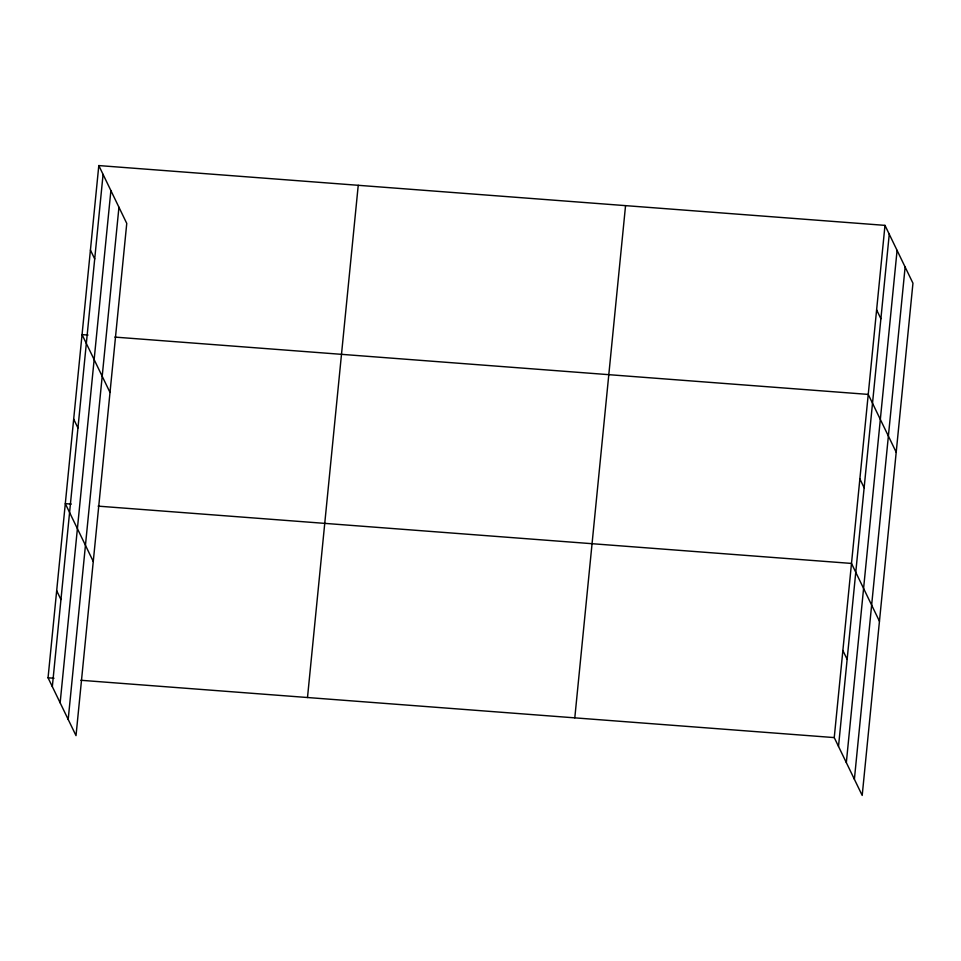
<?xml version="1.0" encoding="UTF-8"?>
<svg xmlns="http://www.w3.org/2000/svg" width="961" height="961" viewBox="0 0 961 961"><rect width="100%" height="100%" fill="white"/><g stroke="black" fill="none" stroke-linecap="round" stroke-linejoin="round"><path stroke-width="1.44" d="M98.803 165.568L126.756 223.408L76.015 735.633L48.05 677.793L98.803 165.568L884.985 225.367L912.95 283.207L862.197 795.432L834.244 737.592L884.985 225.367M52.326 686.635L103.079 174.409M60.147 702.803L110.887 190.578M68.195 719.465L118.948 207.24M307.496 697.518L358.237 185.305M574.798 717.855L625.551 205.642M838.509 746.433L889.261 234.22M846.329 762.602L897.081 250.389M854.389 779.263L905.13 267.038M88.016 335.053L82.057 334.608L110.01 392.448M114.852 337.095L868.239 394.406L896.205 452.247M71.27 504.093L65.3 503.636L93.265 561.476M98.106 506.135L851.494 563.434L879.459 621.274M48.05 677.793L54.008 678.238M80.856 680.28L834.244 737.592M876.612 309.886L880.889 318.728M859.867 478.914L864.143 487.768M842.869 650.513L847.146 659.354M90.43 250.088L94.707 258.929M73.673 419.116L77.949 427.957M56.675 590.715L60.951 599.556"/></g></svg>
